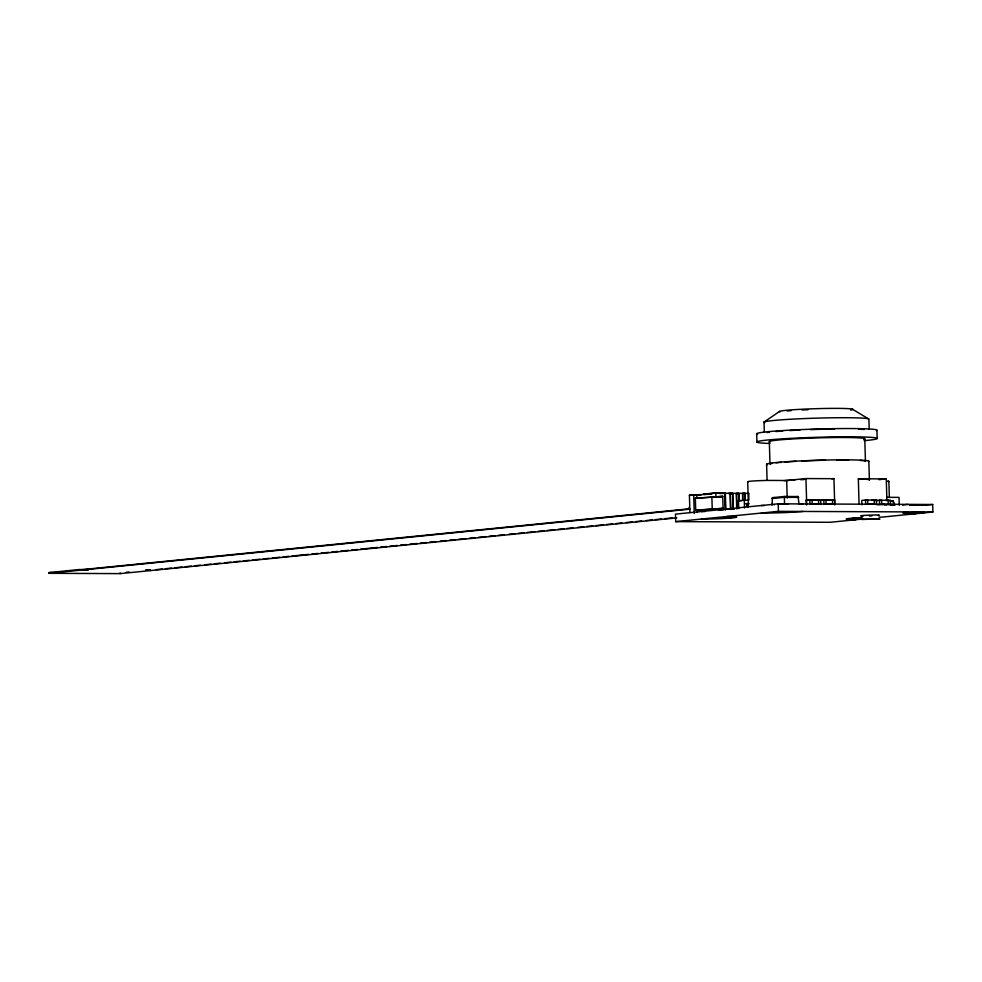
<?xml version="1.0" encoding="UTF-8"?>
<svg xmlns="http://www.w3.org/2000/svg" width="982" height="982" viewBox="0 0 982 982"><rect width="100%" height="100%" fill="white"/><g stroke="black" fill="none" stroke-linecap="round" stroke-linejoin="round"><path stroke-width="1.47" d="M798.992 503.975L798.096 496.536L784.36 496.487L784.532 503.913M772.012 505.165L772.466 497.678L784.36 496.487M779.61 411.409L764.033 422.051L764.327 431.908M773.988 504.601L774.27 504.871M909.492 505.288L924.479 504.908L921.853 505.227M877.982 515.562C886.82 514.187 851.284 515.673 863.08 516.041M834.725 504.957L833.939 478.688L805.94 478.565L786.521 480.505M689.929 512.518L689.413 495.186L701.357 494.793M711.68 494.167L696.778 494.781L696.889 498.156L722.727 496.278L723.083 508.283L718.689 508.725M725.784 508.59L725.317 492.89L716.664 492.854L704.045 494.486M725.317 492.89L719.708 493.443L723.808 493.48M728.128 493.492L730.264 493.283L730.731 508.676M730.51 508.701L730.277 493.664M732.756 493.664L730.596 493.504L732.744 493.295L733.198 508.688M736.696 508.725L736.463 493.688M738.93 493.7L736.782 493.529L738.918 493.32L739.151 501.201M878.853 479.658L886.267 478.909L886.918 500.808M745.105 493.725L742.957 493.565L745.092 493.345L745.289 499.728M742.601 499.74L742.638 493.713M713.939 497.15L722.727 496.278M748.812 493.737L748.775 499.764M738.734 508.566L738.501 500.66L748.812 500.096M771.815 498.586L784.336 497.322L798.796 497.383M789.172 497.432L798.096 496.536M676.819 517.858L120.172 573.623L49.125 573.316L49.1 572.567L79.063 569.56L88.135 569.597M689.72 508.762L79.076 569.941L88.147 569.977M49.125 573.316L689.732 509.142M747.732 507.412L746.21 503.606L748.124 507.375M806.234 504.564L806.112 500.169L809.868 499.801L820.707 499.838L820.842 504.232L818.669 504.232L818.534 499.838L814.778 500.206M808.272 500.182L812.028 499.801L812.163 504.196L809.99 504.196L809.868 499.801M879 517.146A22.561 1.105 -1.7 0 1 881.529 517.146L932.9 512.003L932.679 504.49L778.21 503.827L675.469 514.126L675.69 521.626L830.158 522.289L863.399 518.962M820.707 499.838L806.112 500.169M834.639 499.899L820.044 500.231L834.639 499.899L834.774 504.294M822.204 500.243L825.96 499.863L826.095 504.257L823.923 504.245L823.8 499.863M828.71 500.268L832.466 499.899L832.601 504.282M126.15 572.273L129.145 571.966M145.618 570.321L148.626 570.014M156.236 569.634L162.349 569.02M165.393 568.713L171.506 568.099M174.55 567.792L182.186 567.031M185.242 566.724L191.343 566.111M194.399 565.804L200.512 565.19M205.091 564.736L211.191 564.122M214.248 563.815L220.349 563.202M224.939 562.747L231.04 562.134M234.097 561.827L240.197 561.213M243.254 560.918L249.354 560.305M252.411 559.998L260.046 559.237M263.102 558.93L269.203 558.316M272.26 558.009L279.895 557.248M282.951 556.941L289.052 556.328M292.108 556.021L308.9 554.339M311.957 554.032L318.058 553.418M321.114 553.112L328.749 552.35M331.793 552.044L337.906 551.43M340.95 551.123L348.585 550.362M351.642 550.055L357.755 549.441M360.799 549.134L377.591 547.453M380.648 547.146L386.748 546.532M389.805 546.238L397.44 545.464M400.496 545.157L406.597 544.556M409.654 544.249L417.289 543.476M420.345 543.169L426.446 542.567M429.502 542.26L435.603 541.647M440.182 541.18L446.294 540.579M449.351 540.272L455.452 539.658M458.508 539.351L466.143 538.59M469.187 538.283L475.3 537.67M478.357 537.363L485.98 536.602M489.036 536.295L495.149 535.681M498.193 535.374L504.306 534.76M508.885 534.306L514.985 533.692M518.042 533.386L524.155 532.772M527.199 532.465L534.834 531.704M537.89 531.397L543.991 530.783M547.048 530.476L554.683 529.715M557.739 529.408L563.84 528.795M566.896 528.488L572.997 527.886M577.576 527.42L583.689 526.806M586.745 526.499L592.846 525.898M595.902 525.591L603.537 524.818M606.581 524.511L612.694 523.909M615.751 523.602L621.852 522.989M626.43 522.534L632.543 521.921M635.587 521.614L641.7 521M646.279 520.546L652.379 519.932M655.436 519.625L661.549 519.012M664.593 518.705L672.228 517.944M876.509 504.478L876.374 500.083L865.535 500.034L861.779 500.415L861.901 504.809M865.191 500.292L867.695 500.047L867.83 504.441M871.697 500.329L874.201 500.071L874.324 504.085L867.818 504.061M873.87 500.329L876.374 500.083M890.441 504.527L890.306 500.145L875.711 500.476L877.871 500.476M879.123 500.354L881.627 500.108L881.762 504.49M885.629 500.378L888.133 500.133L888.268 504.527L881.75 504.122M675.69 521.626L778.431 511.34L932.9 512.003M890.22 505.006L895.044 505.03L893.104 500.93L890.097 500.98M877.086 504.736L884.5 504.527M925.547 505.202L932.679 504.49M698.276 510.174L695.698 510.161L695.342 498.144L722.543 496.696M695.698 510.161L719.241 508.701M718.407 510.161L723.881 509.916M777.854 504.282L788.46 504.232M869.475 516.016L871.93 515.931M860.76 518.717L851.922 518.582L861.951 517.968M859.066 503.606L858.329 478.786L886.267 478.909M748.8 493.357L715.841 493.246L715.939 496.241M742.957 493.565L745.424 493.565M730.068 493.676L732.535 493.688L732.977 508.701M736.242 493.7L738.722 493.713L738.943 501.225M742.429 493.737L744.896 493.737L745.068 499.752M689.413 495.186L700.092 495.235M886.979 497.334L899.021 497.383L899.267 505.3M713.767 497.113L721.709 497.137M772.466 497.678L775.522 497.69M695.342 498.144L697.907 498.156M890.699 500.918L893.104 500.93M738.501 500.66L741.508 500.673M746.21 503.606L749.106 503.619M812.151 503.827L818.657 503.852M826.083 503.889L832.589 503.913M888.268 504.527L894.406 504.65M884.512 504.895L886.685 504.908M723.083 508.283L697.245 510.161L697.306 512.42M145.594 570.223L150.136 570.247M49.1 572.567L55.152 572.592M852.253 409.089L868.248 418.725M893.154 502.244L894.025 504.723M888.87 481.376L889.348 497.444M879.467 500.096L879.59 504.49M876.938 430.251L877.172 438.5M869.205 429.232L868.91 419.375A52.635 2.565 -1.7 0 0 813.918 418.222A52.635 2.565 -1.7 0 0 764.708 422.714M868.837 461.282L869.389 480.063M864.774 438.868L865.449 461.38M865.535 500.034L865.658 504.429M805.94 478.565L806.725 504.846M787.196 498.021L786.68 480.505L771.238 480.431A15.037 0.737 -1.7 0 0 754.532 480.91A15.037 0.737 -1.7 0 0 747.879 481.855M778.21 503.827L778.431 511.34M769.323 441.605L769.998 464.13M766.611 464.228L767.077 480.112M756.68 433.713L756.926 441.961M747.695 481.671L748.431 506.491M744.295 500.083L744.528 507.989M742.625 493.332L742.809 499.715M736.451 493.308L736.905 508.701M725.502 509.781L725.023 493.259L725.293 509.793M716.664 492.854L703.21 494.13M711.864 496.659L712.22 508.664M693.697 494.768L694.249 513.537M688.983 507.338L689.008 508.087M150.123 569.867L150.136 570.616M120.148 572.874L120.172 573.623M79.063 569.56L79.088 570.309M769.937 443.459A60.16 2.934 -1.7 0 1 776.21 439.285A60.16 2.934 -1.7 0 1 857.937 436.867A60.16 2.934 -1.7 0 1 864.135 440.673M770.084 442.047A47.75 2.332 -1.7 0 1 817.859 437.874A47.75 2.332 -1.7 0 1 863.706 439.347M757.638 434.253A60.16 2.934 -1.7 0 1 814.876 429.097A60.16 2.934 -1.7 0 1 876.545 430.546M783.967 480.689A51.138 2.504 -1.7 0 1 794.941 479.989M800.686 479.707A51.138 2.504 -1.7 0 1 804.27 479.535M831.533 478.725A51.138 2.504 -1.7 0 1 833.939 478.688M858.329 478.786A51.138 2.504 -1.7 0 1 869.23 479.817M767.421 464.695A51.138 2.504 -1.7 0 1 816.079 460.312A51.138 2.504 -1.7 0 1 868.505 461.54M767.273 432.571A52.635 2.565 -1.7 0 1 769.397 432.264M775.915 431.564A52.635 2.565 -1.7 0 1 782.789 431.024M789.786 430.57A52.635 2.565 -1.7 0 1 800.011 430.042M810.42 429.613A52.635 2.565 -1.7 0 1 834.565 429.036M858.661 429.183A52.635 2.565 -1.7 0 1 864.381 429.465M780.076 411.863A36.69 1.792 -1.7 0 1 819.184 408.598A36.69 1.792 -1.7 0 1 850.694 410.059M787.171 410.992A36.69 1.792 -1.7 0 1 791.05 410.66M801.975 409.997A36.69 1.792 -1.7 0 1 808.088 409.715M887.483 481.045A15.037 0.737 -1.7 0 1 888.035 481.597M770.305 463.897A47.75 2.332 -1.7 0 1 772.282 463.394M776.013 462.853A47.75 2.332 -1.7 0 1 781.341 462.326M784.544 462.068A47.75 2.332 -1.7 0 1 795.936 461.331M801.668 461.037A47.75 2.332 -1.7 0 1 825.518 460.227M836.725 460.055A47.75 2.332 -1.7 0 1 848.62 460.067M860.195 460.435A47.75 2.332 -1.7 0 1 864.688 460.951M803.153 511.438A30.074 1.473 -1.7 0 1 761.308 513.058M915.776 513.709A30.074 1.473 -1.7 0 1 908.19 511.892M727.061 516.483A22.561 1.105 -1.7 0 1 732.756 517.845A22.561 1.105 -1.7 0 1 701.381 519.061M855.85 519.711A22.561 1.105 -1.7 0 1 846.386 518.926A22.561 1.105 -1.7 0 1 861.803 517.588M802.932 503.938A30.074 1.473 -1.7 0 1 800.477 504.159M764.462 505.546A30.074 1.473 -1.7 0 1 761.087 505.546M902.716 505.251A30.074 1.473 -1.7 0 1 907.957 504.38M705.027 511.536A22.561 1.105 -1.7 0 1 701.16 511.548M726.84 508.971A22.561 1.105 -1.7 0 1 734.389 509.192M716.418 517.895L730.989 517.624L716.418 517.895M774.209 512.101L788.779 511.831L774.209 512.101M861.521 519.392L879.725 519.048L861.521 519.392M910.13 512.69L924.7 512.408L910.13 512.69"/></g></svg>
